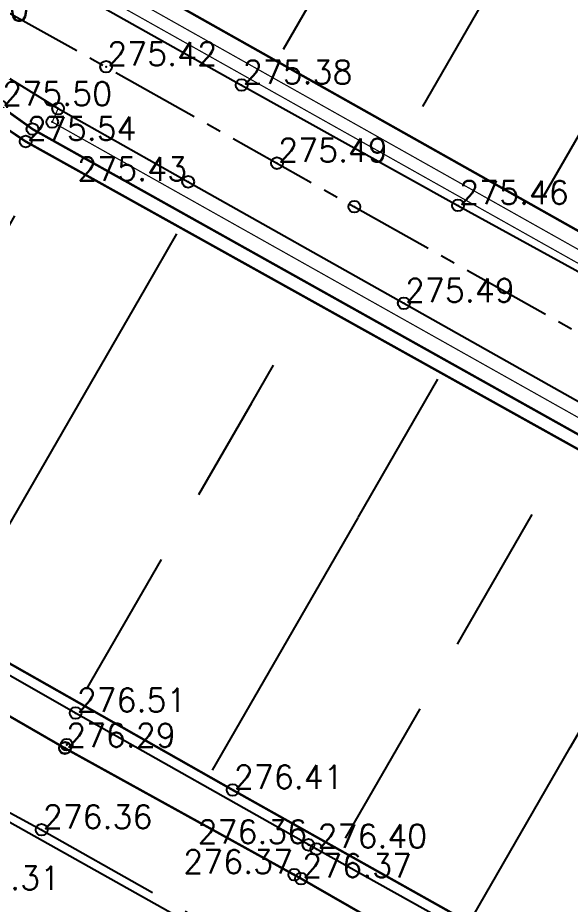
# Model space of a CAD drawing. Header units: millimetres. Extents: x 524954 to 526204, y 9523489 to 9524010.
# Drawn here: x 525327.3 to 525350.8, y 9523702.62 to 9523740.29 of the extents above; entities that cross this region are included whole.
import ezdxf
from ezdxf.enums import TextEntityAlignment as Align

# ---------------------------------------------------------------- set-up
doc = ezdxf.new("R2010")
doc.units = ezdxf.units.MM
doc.header["$PDMODE"] = 32
doc.header["$PDSIZE"] = 0.5
doc.linetypes.add('ACAD_ISO12W100', pattern=[21, 12, -3, 0, -3, 0, -3])
doc.linetypes.add('AXES2', pattern=[28.575, 19.05, -3.175, 3.175, -3.175])
for name, color, linetype in [('Axe_Route_Existante', 1, 'AXES2'), ('Bord Fleuve', 4, 'ACAD_ISO12W100'), ('Bord_Route_Existante', 6, 'Continuous'), ('PONT', 7, 'Continuous'), ('TopoAlt', 3, 'Continuous'), ('TOPOJIS', 7, 'Continuous')]:
    doc.layers.add(name, color=color, linetype=linetype)
doc.layers.add('Bord_Route_Existante_POLY3D', color=6, linetype='Continuous', plot=False)
doc.layers.add('Trottoir', color=7, linetype='Continuous', true_color=0xff6666)
doc.styles.add('Simplex 1.0', font='Simplex.shx', dxfattribs={"width": 0.99, "height": 1})

# ---------------------------------------------------------------- blocks, each defined once
blk = doc.blocks.new('TCPOINT M')
at = {"color": 0}
blk.add_point((0, 0), dxfattribs=at)
at = {"layer": 'TopoAlt', "style": 'Simplex 1.0', "width": 0.99}
blk.add_attdef('ALT', (0.15, 0.15), '', height=1, dxfattribs=at)

msp = doc.modelspace()

# ---------------------------------------------------------------- hatches: boundary and pattern name
at = {"layer": 'Bord Fleuve', "ltscale": 0.5}
h = msp.add_hatch(dxfattribs=at)
h.set_pattern_fill('ANSI33', color=135, scale=2, angle=15, style=0)
edge = h.paths.add_edge_path()
edge.add_line((525439.351, 9523820.38), (525429.428, 9523796.02))
edge.add_line((525429.428, 9523796.02), (525428.884, 9523788.101))
edge.add_line((525428.884, 9523788.101), (525428.353, 9523783.613))
edge.add_line((525428.353, 9523783.613), (525432.345, 9523771.044))
edge.add_line((525432.345, 9523771.044), (525425.155, 9523761.396))
edge.add_line((525425.155, 9523761.396), (525425.603, 9523757.857))
edge.add_line((525425.603, 9523757.857), (525425.392, 9523752.767))
edge.add_line((525425.392, 9523752.767), (525425.531, 9523737.269))
edge.add_line((525425.531, 9523737.269), (525420.173, 9523734.242))
edge.add_line((525420.173, 9523734.242), (525409.231, 9523730.837))
edge.add_line((525409.231, 9523730.837), (525403.15, 9523725.262))
edge.add_line((525403.15, 9523725.262), (525399.312, 9523719.279))
edge.add_line((525399.312, 9523719.279), (525398.471, 9523717.204))
edge.add_line((525398.471, 9523717.204), (525387.323, 9523716.767))
edge.add_line((525387.323, 9523716.767), (525379.743, 9523715.417))
edge.add_line((525439.351, 9523820.38), (525412.029, 9523831.392))
edge.add_line((525412.029, 9523831.392), (525397.674, 9523844.829))
edge.add_line((525397.674, 9523844.829), (525370.042, 9523852.892))
edge.add_line((525370.042, 9523852.892), (525354.138, 9523871.224))
edge.add_line((525335.046, 9523740.934), (525335.464, 9523745.788))
edge.add_line((525335.464, 9523745.788), (525334.824, 9523749.483))
edge.add_line((525334.824, 9523749.483), (525332.978, 9523755.879))
edge.add_line((525332.978, 9523755.879), (525332.09, 9523761.937))
edge.add_line((525332.09, 9523761.937), (525333.482, 9523768.659))
edge.add_line((525333.482, 9523768.659), (525335.755, 9523783.426))
edge.add_line((525335.755, 9523783.426), (525345.567, 9523814.167))
edge.add_line((525345.567, 9523814.167), (525355.202, 9523841.723))
edge.add_line((525355.202, 9523841.723), (525358.159, 9523858.254))
edge.add_line((525358.159, 9523858.254), (525357.891, 9523860.435))
edge.add_line((525357.891, 9523860.435), (525354.138, 9523871.224))
edge.add_line((525335.072, 9523740.932), (525368.644, 9523722.072))
edge.add_line((525368.644, 9523722.072), (525369.749, 9523720.981))
edge.add_line((525369.749, 9523720.981), (525379.743, 9523715.417))
h = msp.add_hatch(dxfattribs=at)
h.set_pattern_fill('ANSI33', color=135, scale=2, angle=15, style=0)
edge = h.paths.add_edge_path()
edge.add_line((525326.846, 9523735.199), (525327.483, 9523734.771))
edge.add_line((525327.483, 9523734.771), (525364.269, 9523714.296))
edge.add_line((525364.269, 9523714.296), (525365.78, 9523713.988))
edge.add_line((525365.78, 9523713.988), (525369.372, 9523711.903))
edge.add_line((525369.372, 9523711.903), (525375.355, 9523708.431))
edge.add_line((525375.355, 9523708.431), (525381.004, 9523705.169))
edge.add_line((525293.676, 9523732.146), (525299.792, 9523730.275))
edge.add_line((525299.792, 9523730.275), (525304.371, 9523733.048))
edge.add_line((525304.371, 9523733.048), (525316.169, 9523733.718))
edge.add_line((525316.169, 9523733.718), (525320.161, 9523732.97))
edge.add_line((525320.161, 9523732.97), (525326.842, 9523735.193))
edge.add_line((525369.06, 9523689.539), (525336.596, 9523707.741))
edge.add_line((525336.596, 9523707.741), (525310.114, 9523722.746))
edge.add_line((525310.114, 9523722.746), (525293.676, 9523732.146))
edge.add_line((525381.004, 9523705.169), (525381.313, 9523702.868))
edge.add_line((525381.313, 9523702.868), (525376.206, 9523699.873))
edge.add_line((525376.206, 9523699.873), (525374.714, 9523696.514))
edge.add_line((525374.714, 9523696.514), (525374.46, 9523691.434))
edge.add_line((525374.46, 9523691.434), (525369.5, 9523690.174))
edge.add_line((525369.5, 9523690.174), (525369.06, 9523689.539))

# ---------------------------------------------------------------- linework, layer by layer
msp.add_line((525274.702, 9523735.381), (525379.399, 9523676.741))
at = {"layer": 'Axe_Route_Existante', "ltscale": 0.5, "flags": 128}
msp.add_lwpolyline([(524973.101, 9523802.49), (525007.26, 9523792.779), (525027.54, 9523787.364), (525056.127, 9523779.755), (525082.674, 9523773.102), (525107.546, 9523770.048), (525120.684, 9523770.139), (525151.777, 9523772.648), (525176.899, 9523773.894), (525199.324, 9523771.095), (525218.337, 9523765.264), (525227.192, 9523761.534), (525233.843, 9523758.094), (525246.468, 9523751.167), (525256.506, 9523745.531), (525267.014, 9523739.694), (525277.691, 9523733.704), (525288.849, 9523727.299), (525294.632, 9523724.022), (525301.927, 9523719.966), (525310.691, 9523715.333), (525328.32, 9523705.784), (525328.32, 9523705.784), (525337.316, 9523700.691), (525351.138, 9523692.703), (525363.696, 9523685.45), (525368.801, 9523682.627), (525375.475, 9523679.109), (525390.225, 9523670.468), (525400.9, 9523665.019), (525419.619, 9523658.456), (525435.368, 9523656.046), (525454.334, 9523656.625), (525476.288, 9523660.734), (525488.784, 9523664.768), (525501.859, 9523668.012), (525521.809, 9523675.315), (525541.116, 9523687.802), (525552.62, 9523697.708), (525562.351, 9523710.18), (525568.681, 9523722.572), (525575.059, 9523738.704), (525576.995, 9523751.051), (525577.798, 9523776.069), (525576.166, 9523799.52), (525574.181, 9523815.429), (525572.049, 9523834.204), (525569.92, 9523851.041), (525567.326, 9523868.19), (525565.579, 9523885.379), (525563.689, 9523903.219), (525561.356, 9523920.701), (525558.839, 9523938.161)], dxfattribs=at)
at = {"layer": 'Axe_Route_Existante', "ltscale": 0.2, "flags": 128}
msp.add_lwpolyline([(525160.389, 9523785.573), (525205.797, 9523788.476), (525217.621, 9523788.238), (525236.372, 9523785.487), (525254.986, 9523779.404), (525273.087, 9523770.44), (525292.33, 9523759.946), (525308.092, 9523751.255), (525324.048, 9523742.079), (525331.063, 9523738.206), (525341.621, 9523732.26), (525352.065, 9523726.389), (525361.763, 9523720.953), (525371.128, 9523715.674), (525380.291, 9523710.543), (525400.244, 9523698.831), (525414.858, 9523691.369), (525425.413, 9523686.737), (525431.187, 9523683.889)], dxfattribs=at)
at = {"layer": 'Bord_Route_Existante', "flags": 128}
for points in [[(525250.161, 9523787.597), (525257.166, 9523783.785), (525275.212, 9523773.506), (525275.212, 9523773.506), (525285.425, 9523767.672), (525293.84, 9523763.083), (525309.856, 9523753.919), (525310.729, 9523753.366), (525319.14, 9523747.738), (525328.11, 9523742.331), (525328.11, 9523742.331), (525328.11, 9523742.331), (525336.826, 9523737.429), (525346.028, 9523732.316), (525354.526, 9523727.648)], [(525249.388, 9523776.099), (525253.199, 9523775.441), (525270.632, 9523766.582), (525281.73, 9523760.714), (525290.568, 9523756.324), (525306.727, 9523748.07), (525323.073, 9523740.103), (525323.073, 9523740.103), (525329.022, 9523736.429), (525329.022, 9523736.429), (525334.555, 9523733.316), (525343.726, 9523728.156), (525351.8, 9523723.613)]]:
    msp.add_lwpolyline(points, dxfattribs=at)
at = {"layer": 'Bord_Route_Existante_POLY3D'}
for points in [[(525250.161, 9523787.597, 277.78), (525257.166, 9523783.785, 277.56), (525275.212, 9523773.506, 277.13), (525285.425, 9523767.672, 276.97), (525293.84, 9523763.083, 276.63), (525309.856, 9523753.919, 276.23), (525310.239, 9523753.698, 276.06), (525310.729, 9523753.366, 276.19), (525319.14, 9523747.738, 275.68), (525328.11, 9523742.331, 275.43), (525336.826, 9523737.429, 275.38), (525346.028, 9523732.316, 275.46), (525354.526, 9523727.648, 275.47)], [(525249.388, 9523776.099, 278), (525253.199, 9523775.441, 277.91), (525270.632, 9523766.582, 277.43), (525281.73, 9523760.714, 277.24), (525284.879, 9523759.079, 277.13), (525290.568, 9523756.324, 276.82), (525306.727, 9523748.07, 276.21), (525323.073, 9523740.103, 275.6), (525329.022, 9523736.429, 275.51), (525334.555, 9523733.316, 275.43), (525343.726, 9523728.156, 275.49), (525351.8, 9523723.613, 275.47)]]:
    msp.add_polyline3d(points, dxfattribs=at)
at = {"layer": 'PONT', "flags": 128}
for points, const_width in [([(525324.546, 9523744.479), (525325.074, 9523745.408), (525327.916, 9523743.865), (525329.958, 9523742.72), (525331.678, 9523742.178), (525368.258, 9523721.604), (525368.258, 9523721.604), (525369.299, 9523720.408), (525388.771, 9523709.568), (525388.379, 9523708.838)], 0.1), ([(525331.863, 9523741.275), (525331.52, 9523740.866), (525367.212, 9523720.831), (525367.482, 9523721.264), (525331.863, 9523741.275)], 0.05), ([(525322.93, 9523739.701), (525322.459, 9523738.824), (525326.6, 9523736.512), (525327.934, 9523735.557), (525364.56, 9523715.082), (525366.079, 9523714.772), (525369.787, 9523712.619), (525375.771, 9523709.147), (525380.256, 9523706.543)], 0.1), ([(525322.212, 9523738.363), (525322.212, 9523738.363), (525326.303, 9523735.932), (525327.643, 9523735.031), (525364.376, 9523714.585), (525365.89, 9523714.276), (525369.525, 9523712.167), (525375.508, 9523708.694), (525385.563, 9523702.888)], 0.1), ([(525329.022, 9523736.429), (525328.772, 9523735.86), (525364.411, 9523715.853), (525364.67, 9523716.372), (525329.022, 9523736.429)], 0.05), ([(525371.674, 9523687.724), (525336.446, 9523707.476), (525309.964, 9523722.481), (525291.095, 9523733.271)], 0.1), ([(525366.952, 9523679.251), (525362.316, 9523681.651), (525349.65, 9523688.957), (525334.009, 9523697.775), (525324.387, 9523703.187), (525316.682, 9523707.341), (525306.692, 9523712.966), (525298.909, 9523717.467), (525286.187, 9523724.502), (525288.226, 9523728.338), (525290.072, 9523731.598), (525296.887, 9523727.578), (525312.026, 9523719.185), (525319.603, 9523714.854), (525329.312, 9523709.25), (525339.355, 9523703.708), (525353.191, 9523695.772), (525365.771, 9523688.671), (525370.679, 9523685.934), (525366.946, 9523679.239)], 0.1)]:
    msp.add_lwpolyline(points, dxfattribs=dict(at, const_width=const_width))
at = {"layer": 'Trottoir', "flags": 128}
msp.add_lwpolyline([(525431.623, 9523663.835), (525429.435, 9523662.623), (525419.921, 9523663.756), (525410.527, 9523667.251), (525402.929, 9523669.968), (525392.531, 9523675.094), (525382.877, 9523681.021), (525377.53, 9523683.764), (525366.337, 9523690.119), (525353.836, 9523697.252), (525340.005, 9523704.965), (525329.764, 9523710.745), (525320.282, 9523716.154), (525312.596, 9523720.462), (525303.314, 9523725.671), (525296.971, 9523729.217), (525289.209, 9523733.607), (525286.427, 9523735.183), (525285.562, 9523734.031)], dxfattribs=at)

# ---------------------------------------------------------------- block references
at = {"layer": 'TOPOJIS'}
ref = msp.add_blockref('TCPOINT M', (525323.073, 9523740.103, 275.6), dxfattribs=at)
ref.add_attrib('ALT', '275.60', (525323.123, 9523740.153, 275.6), dxfattribs={"layer": 'TopoAlt', "height": 1, "style": 'Simplex 1.0', "width": 0.99})
ref = msp.add_blockref('TCPOINT M', (525331.063, 9523738.206, 275.42), dxfattribs=at)
ref.add_attrib('ALT', '275.42', (525331.113, 9523738.256, 275.42), dxfattribs={"layer": 'TopoAlt', "height": 1, "style": 'Simplex 1.0', "width": 0.99})
ref = msp.add_blockref('TCPOINT M', (525336.826, 9523737.429, 275.38), dxfattribs=at)
ref.add_attrib('ALT', '275.38', (525336.876, 9523737.479, 275.38), dxfattribs={"layer": 'TopoAlt', "height": 1, "style": 'Simplex 1.0', "width": 0.99})
ref = msp.add_blockref('TCPOINT M', (525326.6, 9523736.512, 275.5), dxfattribs=at)
ref.add_attrib('ALT', '275.50', (525326.65, 9523736.562, 275.5), dxfattribs={"layer": 'TopoAlt', "height": 1, "style": 'Simplex 1.0', "width": 0.99})
for p in [(525329.022, 9523736.429, 275.51), (525328.772, 9523735.86, 275.51), (525327.934, 9523735.557, 275.49), (525341.621, 9523732.26, 275.46), (525329.389, 9523709.398, 276.51), (525329.318, 9523709.269, 276.29)]:
    msp.add_blockref('TCPOINT M', p, dxfattribs=at)
ref = msp.add_blockref('TCPOINT M', (525327.643, 9523735.031, 275.54), dxfattribs=at)
ref.add_attrib('ALT', '275.54', (525327.693, 9523735.081, 275.54), dxfattribs={"layer": 'TopoAlt', "height": 1, "style": 'Simplex 1.0', "width": 0.99})
ref = msp.add_blockref('TCPOINT M', (525338.331, 9523734.112, 275.49), dxfattribs=at)
ref.add_attrib('ALT', '275.49', (525338.381, 9523734.162, 275.49), dxfattribs={"layer": 'TopoAlt', "height": 1, "style": 'Simplex 1.0', "width": 0.99})
ref = msp.add_blockref('TCPOINT M', (525334.555, 9523733.316, 275.43), dxfattribs=at)
ref.add_attrib('ALT', '275.43', dxfattribs={"layer": 'TopoAlt', "height": 1, "style": 'Simplex 1.0', "width": 0.99}).set_placement((525334.505, 9523733.366, 275.43), align=Align.RIGHT)
ref = msp.add_blockref('TCPOINT M', (525346.028, 9523732.316, 275.46), dxfattribs=at)
ref.add_attrib('ALT', '275.46', (525346.078, 9523732.366, 275.46), dxfattribs={"layer": 'TopoAlt', "height": 1, "style": 'Simplex 1.0', "width": 0.99})
ref = msp.add_blockref('TCPOINT M', (525343.726, 9523728.156, 275.49), dxfattribs=at)
ref.add_attrib('ALT', '275.49', (525343.776, 9523728.206, 275.49), dxfattribs={"layer": 'TopoAlt', "height": 1, "style": 'Simplex 1.0', "width": 0.99})
ref = msp.add_blockref('TCPOINT M', (525329.764, 9523710.745, 276.51), dxfattribs=at)
ref.add_attrib('ALT', '276.51', (525329.814, 9523710.795, 276.51), dxfattribs={"layer": 'TopoAlt', "height": 1, "style": 'Simplex 1.0', "width": 0.99})
ref = msp.add_blockref('TCPOINT M', (525329.312, 9523709.25, 276.29), dxfattribs=at)
ref.add_attrib('ALT', '276.29', (525329.362, 9523709.3, 276.29), dxfattribs={"layer": 'TopoAlt', "height": 1, "style": 'Simplex 1.0', "width": 0.99})
ref = msp.add_blockref('TCPOINT M', (525336.446, 9523707.476, 276.41), dxfattribs=at)
ref.add_attrib('ALT', '276.41', (525336.496, 9523707.526, 276.41), dxfattribs={"layer": 'TopoAlt', "height": 1, "style": 'Simplex 1.0', "width": 0.99})
ref = msp.add_blockref('TCPOINT M', (525328.32, 9523705.784, 276.36), dxfattribs=at)
ref.add_attrib('ALT', '276.36', (525328.37, 9523705.834, 276.36), dxfattribs={"layer": 'TopoAlt', "height": 1, "style": 'Simplex 1.0', "width": 0.99})
ref = msp.add_blockref('TCPOINT M', (525339.668, 9523705.144, 276.36), dxfattribs=at)
ref.add_attrib('ALT', '276.36', dxfattribs={"layer": 'TopoAlt', "height": 1, "style": 'Simplex 1.0', "width": 0.99}).set_placement((525339.618, 9523705.194, 276.36), align=Align.RIGHT)
ref = msp.add_blockref('TCPOINT M', (525340.005, 9523704.965, 276.4), dxfattribs=at)
ref.add_attrib('ALT', '276.40', (525340.055, 9523705.015, 276.4), dxfattribs={"layer": 'TopoAlt', "height": 1, "style": 'Simplex 1.0', "width": 0.99})
ref = msp.add_blockref('TCPOINT M', (525339.065, 9523703.877, 276.37), dxfattribs=at)
ref.add_attrib('ALT', '276.37', dxfattribs={"layer": 'TopoAlt', "height": 1, "style": 'Simplex 1.0', "width": 0.99}).set_placement((525339.015, 9523703.927, 276.37), align=Align.RIGHT)
ref = msp.add_blockref('TCPOINT M', (525339.355, 9523703.708, 276.37), dxfattribs=at)
ref.add_attrib('ALT', '276.37', (525339.405, 9523703.758, 276.37), dxfattribs={"layer": 'TopoAlt', "height": 1, "style": 'Simplex 1.0', "width": 0.99})
ref = msp.add_blockref('TCPOINT M', (525324.387, 9523703.187, 276.31), dxfattribs=at)
ref.add_attrib('ALT', '276.31', (525324.437, 9523703.237, 276.31), dxfattribs={"layer": 'TopoAlt', "height": 1, "style": 'Simplex 1.0', "width": 0.99})

doc.saveas('drawing.dxf')
